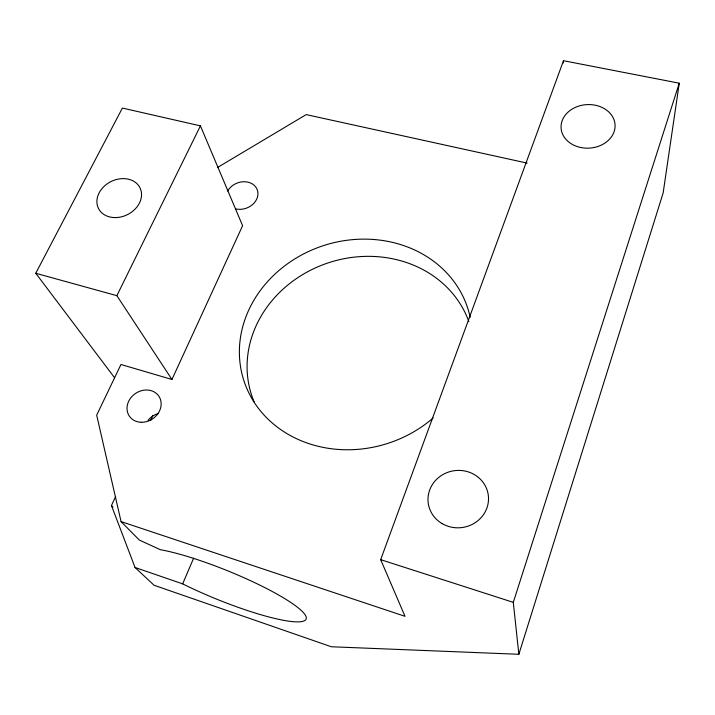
<?xml version="1.0" encoding="UTF-8"?>
<svg xmlns="http://www.w3.org/2000/svg" width="715" height="715" viewBox="0 0 715 715"><rect width="100%" height="100%" fill="white"/><g stroke="black" fill="none" stroke-linecap="round" stroke-linejoin="round"><path stroke-width="1.07" d="M563.447 62.938L563.483 60.712L679.25 83.199L663.145 192.961L518.849 654.288L331.331 646.753L154.065 585.254L135.046 567.487L111.46 505.559L115.651 496.442M518.849 654.288L513.299 602.361L679.25 83.199M114.579 377.735L35.75 273.264L122.399 108.072L200.432 125.867L242.6 225.708L171.949 379.468L120.96 364.498L96.686 415.147L121.067 521.601L405.021 616.321L380.675 559.657L563.483 60.712M135.046 567.487L182.665 583.869L193.613 558.192M150.624 420.474L152.956 415.415M171.949 379.468L116.867 295.67L200.432 125.867M217.369 167.596L306.181 114.606L527.134 163.1M35.75 273.264L116.867 295.67M380.675 559.657L513.299 602.361M121.067 521.601L139.353 540.075L160.33 549.692A90.287 15.203 22.1 0 1 273.568 592.208A90.287 15.203 22.1 0 1 292.81 621.648A90.287 15.203 22.1 0 1 182.665 583.869M111.46 505.559L112.961 507.105M254.183 402.062A114.695 102.066 -17.7 0 1 323.627 264.487A114.695 102.066 -17.7 0 1 468.879 321.661M148.094 420.259A17.089 14.863 -34.7 0 1 158.078 413.636M227.674 191.039A16.365 13.388 -21.2 0 1 248.856 182.388A16.365 13.388 -21.2 0 1 256.542 199.467A16.365 13.388 -21.2 0 1 235.7 208.869M433.192 417.944A117.635 103.988 -17.7 0 1 256.408 405.584A117.635 103.988 -17.7 0 1 313.894 249.151A117.635 103.988 -17.7 0 1 470.184 317.299M574.44 145.476A27.045 21.79 -3.3 0 0 615.097 125.938A27.045 21.79 -3.3 0 0 574.663 107.715A27.045 21.79 -3.3 0 0 574.44 145.476M441.87 523.46A30.289 28.68 -7.2 0 0 488.488 500.116A30.289 28.68 -7.2 0 0 444.399 473.768A30.289 28.68 -7.2 0 0 441.87 523.46M141.266 422.279A17.821 15.319 -34 0 0 160.08 398.434A17.821 15.319 -34 0 0 130.916 397.701A17.821 15.319 -34 0 0 141.266 422.279M115.383 217.592A23.175 18.465 -26.4 0 0 140.185 188.233A23.175 18.465 -26.4 0 0 102.102 188.474A23.175 18.465 -26.4 0 0 115.383 217.592"/></g></svg>
